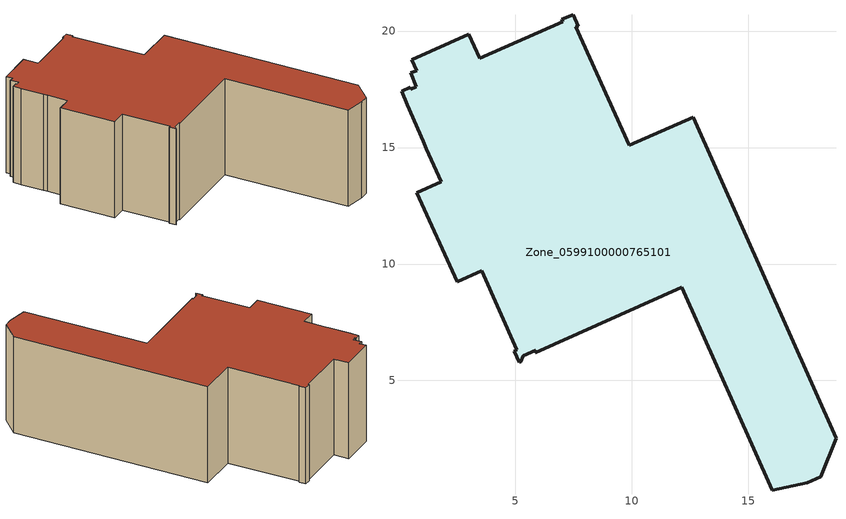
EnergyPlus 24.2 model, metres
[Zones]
Zone_0599100000765101
 floor ground (C_G): 12.64,16.3 18.77,2.53 18.11,0.87 17.54,0.61 16.03,0.28 12.14,9 5.86,6.19 5.88,6.3 5.33,6.06 5.23,5.8 5.18,5.78 4.96,6.26 5.07,6.31 3.55,9.7 2.5,9.23 0.78,13.06 1.81,13.54 1.19,14.95 1.05,15.27 0.35,16.83 0.12,17.43 0.48,17.59 0.52,17.5 0.76,17.61 0.5,18.2 0.77,18.3 0.56,18.77 3,19.86 3.48,18.83 7.04,20.41 7,20.5 7.48,20.71 7.7,20.22 7.61,20.18 9.89,15.11 z0
 wall outside (C_F): 0.78,13.06 2.5,9.23 3.55,9.7 5.07,6.31 4.96,6.26 5.18,5.78 5.23,5.8 5.33,6.06 5.88,6.3 5.86,6.19 12.14,9 16.03,0.28 17.54,0.61 18.11,0.87 18.77,2.53 12.64,16.3 9.89,15.11 7.61,20.18 7.7,20.22 7.48,20.71 7,20.5 7.04,20.41 3.48,18.83 3,19.86 0.56,18.77 0.77,18.3 0.5,18.2 0.76,17.61 0.52,17.5 0.48,17.59 0.12,17.43 0.35,16.83 1.05,15.27 1.19,14.95 1.81,13.54 0.78,13.06 z0:7.68
 roof outside (C_R): 18.77,2.53 12.64,16.3 9.89,15.11 7.61,20.18 7.7,20.22 7.48,20.71 7,20.5 7.04,20.41 3.48,18.83 3,19.86 0.56,18.77 0.77,18.3 0.5,18.2 0.76,17.61 0.52,17.5 0.48,17.59 0.12,17.43 0.35,16.83 1.05,15.27 1.19,14.95 1.81,13.54 0.78,13.06 2.5,9.23 3.55,9.7 5.07,6.31 4.96,6.26 5.18,5.78 5.23,5.8 5.33,6.06 5.88,6.3 5.86,6.19 12.14,9 16.03,0.28 17.54,0.61 18.11,0.87 z7.68
[BUILDING]
Pand.0599100000765101: North Axis=0; Terrain=City; Loads Convergence Tolerance Value=0.04; Temperature Convergence Tolerance Value=0.4; Solar Distribution=FullExterior; Maximum Number of Warmup Days=25; Minimum Number of Warmup Days=1
[Site:Location]
Rotterdam.The.Hague.AP_ZH_NLD Design_Conditions: Latitude=51.96; Longitude=4.45; Time Zone=1; Elevation=-4.5
[SITE:GROUNDTEMPERATURE:BUILDINGSURFACE]
18, 18, 18, 18, 18, 18, 18, 18, 18, 18, 18, 18
[MATERIAL] Thermal Absorptance=0.9; Solar Absorptance=0.7; Visible Absorptance=0.7
Name | Roughness | Thickness | Conductivity | Density | Specific Heat
G.D.2006-2014 | MediumSmooth | 0.15 | 0.06 | 540 | 1210
F.D.2006-2014 | Rough | 0.3 | 0.12 | 1920 | 840
R.D.2006-2014 | MediumRough | 0.2 | 0.08 | 1500 | 1000
[CONSTRUCTION]
C_G: G.D.2006-2014
C_F: F.D.2006-2014
C_R: R.D.2006-2014
[ZONE]
Zone_0599100000765101: Type=1; Multiplier=1; Ceiling Height=Autocalculate; Volume=Autocalculate; Floor Area=autocalculate; Part of Total Floor Area=Yes
[ZONEINFILTRATION:DESIGNFLOWRATE]
Infil_Zone_0599100000765101: Zone or ZoneList or Space or SpaceList=Zone_0599100000765101; Schedule=AlwaysOn; Design Flow Rate Calculation Method=Flow/Area; Flow Rate per Floor Area=0.0021; Constant Term Coefficient=1; Temperature Term Coefficient=0; Velocity Term Coefficient=0; Velocity Squared Term Coefficient=0
[HVACTEMPLATE:ZONE:IDEALLOADSAIRSYSTEM]
Zone_0599100000765101: Maximum Heating Supply Air Temperature=50; Minimum Cooling Supply Air Temperature=13; Maximum Heating Supply Air Humidity Ratio=0.0156; Minimum Cooling Supply Air Humidity Ratio=0.0077; Heating Limit=NoLimit; Cooling Limit=NoLimit; Dehumidification Control Type=ConstantSensibleHeatRatio; Cooling Sensible Heat Ratio=0.7; Dehumidification Setpoint=60; Humidification Control Type=None; Humidification Setpoint=30; Outdoor Air Method=None; Outdoor Air Flow Rate per Person=0.00944; Outdoor Air Flow Rate per Zone Floor Area=0; Outdoor Air Flow Rate per Zone=0; Demand Controlled Ventilation Type=None; Outdoor Air Economizer Type=NoEconomizer; Heat Recovery Type=None; Sensible Heat Recovery Effectiveness=0.7; Latent Heat Recovery Effectiveness=0.65
[ZONECONTROL:THERMOSTAT]
ThermostatControl_Zone_0599100000765101: Zone or ZoneList=Zone_0599100000765101; Control Type Schedule=DualSetpointControlType; Control 1=Thermostat_Zone_0599100000765101; Temperature Difference Between Cutout And Setpoint=0
[THERMOSTATSETPOINT:DUALSETPOINT]
Thermostat_Zone_0599100000765101: Heating Setpoint Temperature Schedule=HeatingSetpoint_Zone_0599100000765101; Cooling Setpoint Temperature Schedule=CoolingSetpoint_Zone_0599100000765101
[SCHEDULE:COMPACT]
HeatingSetpoint_Zone_0599100000765101: Through: 12/31, For: AllDays, Until: 24:00, 21
CoolingSetpoint_Zone_0599100000765101: Through: 12/31, For: AllDays, Until: 24:00, 24
DualSetpointControlType: Through: 12/31, For: AllDays, Until: 24:00, 4
AlwaysOn: Through: 12/31, For: AllDays, Until: 24:00, 1
